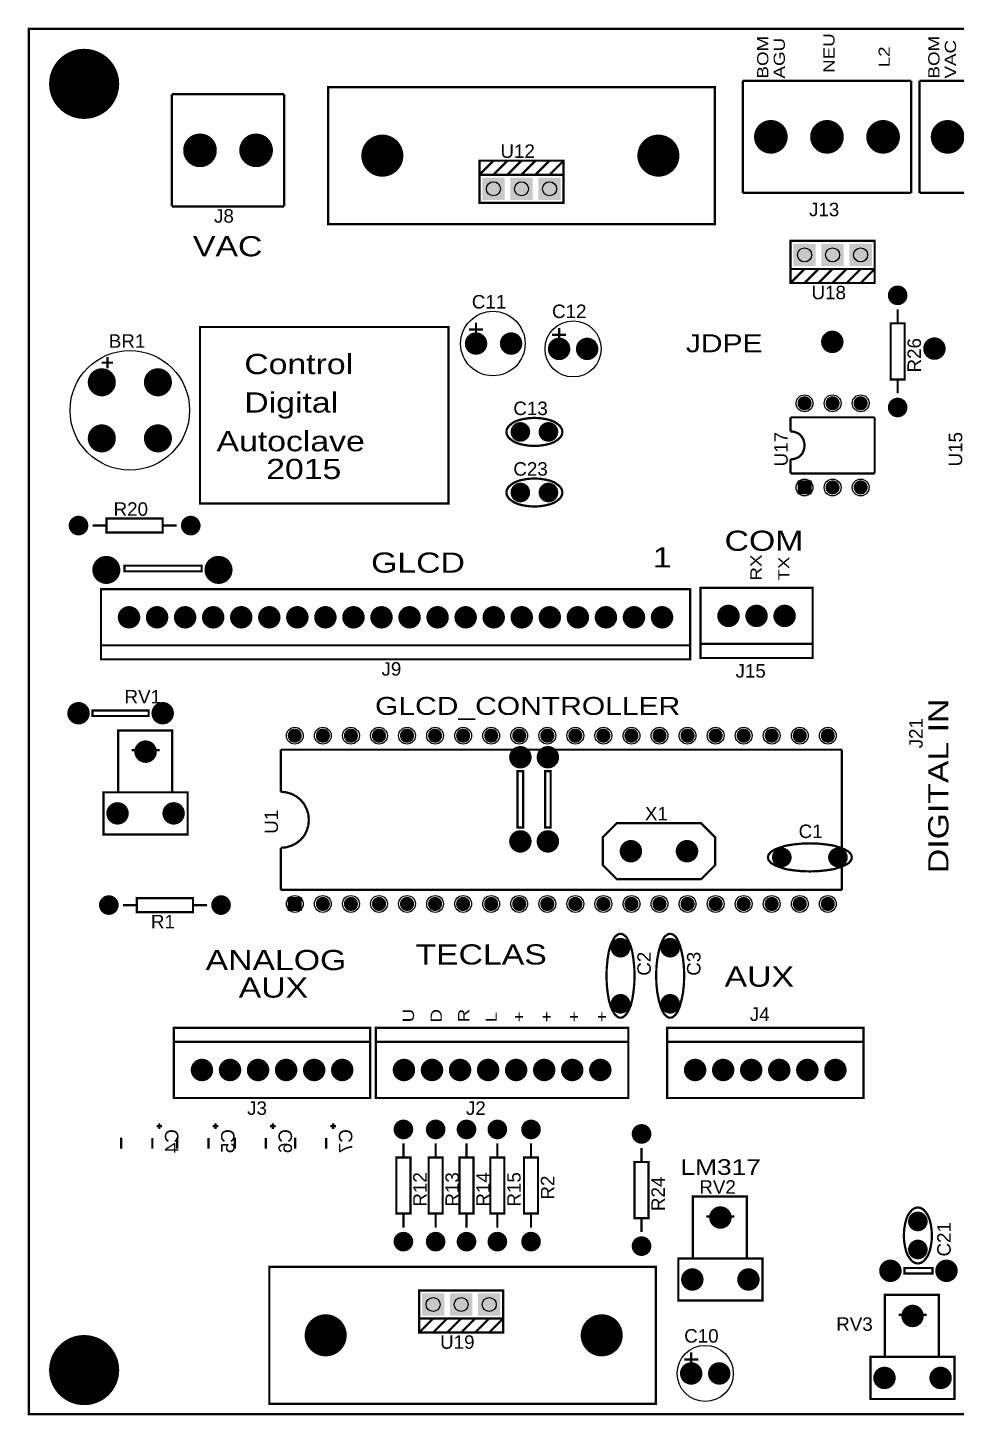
# Model space of a CAD drawing. Extents: x -3.65 to 3.65, y -2.46 to 2.49.
# Drawn here: x -3.655 to -0.345, y -2.462 to 2.485 of the extents above; entities that cross this region are included whole.
import ezdxf

# ---------------------------------------------------------------- set-up
doc = ezdxf.new("R2010")
doc.units = 0
doc.header["$MEASUREMENT"] = 0
doc.layers.add('12632256', color=7, linetype='Continuous')

# ---------------------------------------------------------------- blocks, each defined once
blk = doc.blocks.new('EPAD')
at = {"const_width": 0.5}
blk.add_lwpolyline([(-0.25, 0, 1), (0.25, 0, 1)], format="xyb", close=True, dxfattribs=at)
blk = doc.blocks.new('RPAD')
blk.add_trace([(-0.5, -0.5), (-0.5, 0.5), (0.5, -0.5), (0.5, 0.5)])

msp = doc.modelspace()

# ---------------------------------------------------------------- linework, layer by layer
at = {"const_width": 0.008}
for points in [[(-3.651, -2.458), (3.651, -2.458), (3.651, 2.481), (-3.651, 2.481), (-3.651, -2.458)], [(-2.584, 1.785), (-1.206, 1.785), (-1.206, 2.273), (-2.584, 2.273), (-2.584, 1.785)], [(-1.106, 2.296), (-1.106, 1.896)], [(-0.506, 2.296), (-1.106, 2.296)], [(-0.506, 2.296), (-0.506, 1.896)], [(-0.476, 2.296), (-0.476, 1.896)], [(0.123, 2.296), (-0.476, 2.296)], [(-3.141, 1.848), (-3.141, 2.248)], [(-2.741, 2.248), (-3.141, 2.248)], [(-2.741, 1.848), (-2.741, 2.248)], [(-2.045, 1.961), (-2.045, 2.011), (-1.745, 2.011), (-1.745, 1.961)], [(-2.045, 1.961), (-1.995, 2.011)], [(-1.995, 1.961), (-1.945, 2.011)], [(-1.945, 1.961), (-1.895, 2.011)], [(-1.895, 1.961), (-1.845, 2.011)], [(-1.845, 1.961), (-1.795, 2.011)], [(-1.795, 1.961), (-1.745, 2.011)], [(-2.045, 1.861), (-1.745, 1.861), (-1.745, 1.961), (-2.045, 1.961), (-2.045, 1.861)], [(-1.106, 1.896), (-0.506, 1.896)], [(-0.476, 1.896), (0.123, 1.896)], [(-2.741, 1.848), (-3.141, 1.848)], [(-0.936, 1.625), (-0.636, 1.625), (-0.636, 1.725), (-0.936, 1.725), (-0.936, 1.625)], [(-0.636, 1.625), (-0.636, 1.575), (-0.936, 1.575), (-0.936, 1.625)], [(-0.886, 1.625), (-0.936, 1.575)], [(-0.836, 1.625), (-0.886, 1.575)], [(-0.786, 1.625), (-0.836, 1.575)], [(-0.736, 1.625), (-0.786, 1.575)], [(-0.686, 1.625), (-0.736, 1.575)], [(-0.636, 1.625), (-0.686, 1.575)], [(-0.554, 1.481), (-0.554, 1.431)], [(-2.057, 1.434), (-2.057, 1.384)], [(-0.579, 1.231), (-0.529, 1.231), (-0.529, 1.431), (-0.579, 1.431), (-0.579, 1.231)], [(-3.041, 0.789), (-2.155, 0.789), (-2.155, 1.418), (-3.041, 1.418), (-3.041, 0.789)], [(-2.082, 1.409), (-2.032, 1.409)], [(-1.786, 1.39), (-1.736, 1.39)], [(-1.761, 1.415), (-1.761, 1.365)], [(-3.391, 1.291), (-3.351, 1.291)], [(-3.371, 1.311), (-3.371, 1.271)], [(-0.554, 1.231), (-0.554, 1.181)], [(-1.949, 1.044), (-1.947, 1.054), (-1.941, 1.064), (-1.932, 1.072), (-1.92, 1.08), (-1.905, 1.086), (-1.888, 1.09), (-1.869, 1.093), (-1.849, 1.094)], [(-1.749, 1.044), (-1.751, 1.054), (-1.757, 1.064), (-1.766, 1.072), (-1.778, 1.08), (-1.793, 1.086), (-1.81, 1.09), (-1.829, 1.093), (-1.849, 1.094)], [(-0.936, 1.046), (-0.936, 1.096)], [(-0.936, 1.096), (-0.636, 1.096)], [(-0.636, 0.896), (-0.636, 1.096)], [(-1.949, 1.044), (-1.947, 1.034), (-1.941, 1.024), (-1.932, 1.016), (-1.92, 1.008), (-1.905, 1.002), (-1.888, 0.998), (-1.869, 0.995), (-1.849, 0.994)], [(-1.749, 1.044), (-1.751, 1.034), (-1.757, 1.024), (-1.766, 1.016), (-1.778, 1.008), (-1.793, 1.002), (-1.81, 0.998), (-1.829, 0.995), (-1.849, 0.994)], [(-0.886, 0.996), (-0.887, 1.006), (-0.89, 1.016), (-0.894, 1.024), (-0.9, 1.032), (-0.907, 1.038), (-0.916, 1.042), (-0.926, 1.045), (-0.936, 1.046)], [(-0.886, 0.996), (-0.887, 0.986), (-0.89, 0.976), (-0.894, 0.967), (-0.9, 0.96), (-0.907, 0.954), (-0.916, 0.95), (-0.926, 0.947), (-0.936, 0.946)], [(-0.936, 0.896), (-0.936, 0.946)], [(-0.936, 0.896), (-0.636, 0.896)], [(-1.949, 0.828), (-1.947, 0.838), (-1.941, 0.848), (-1.932, 0.856), (-1.92, 0.864), (-1.905, 0.87), (-1.888, 0.874), (-1.869, 0.877), (-1.849, 0.878)], [(-1.749, 0.828), (-1.751, 0.838), (-1.757, 0.848), (-1.766, 0.856), (-1.778, 0.864), (-1.793, 0.87), (-1.81, 0.874), (-1.829, 0.877), (-1.849, 0.878)], [(-1.949, 0.828), (-1.947, 0.818), (-1.941, 0.808), (-1.932, 0.8), (-1.92, 0.792), (-1.905, 0.786), (-1.888, 0.782), (-1.869, 0.779), (-1.849, 0.778)], [(-1.749, 0.828), (-1.751, 0.818), (-1.757, 0.808), (-1.766, 0.8), (-1.778, 0.792), (-1.793, 0.786), (-1.81, 0.782), (-1.829, 0.779), (-1.849, 0.778)], [(-3.424, 0.71), (-3.374, 0.71)], [(-3.374, 0.685), (-3.174, 0.685), (-3.174, 0.735), (-3.374, 0.735), (-3.374, 0.685)], [(-3.174, 0.71), (-3.124, 0.71)], [(-3.31, 0.547), (-3.035, 0.547), (-3.035, 0.567), (-3.31, 0.567), (-3.31, 0.547)], [(-3.394, 0.233), (-1.294, 0.233), (-1.294, 0.483), (-3.394, 0.483), (-3.394, 0.233)], [(-1.257, 0.238), (-0.857, 0.238), (-0.857, 0.488), (-1.257, 0.488), (-1.257, 0.238)], [(-1.294, 0.283), (-3.394, 0.283)], [(-0.857, 0.288), (-1.257, 0.288)], [(-3.424, 0.031), (-3.224, 0.031), (-3.224, 0.051), (-3.424, 0.051), (-3.424, 0.031)], [(-3.333, -0.241), (-3.14, -0.241), (-3.14, -0.021), (-3.333, -0.021), (-3.333, -0.241)], [(-3.285, -0.091), (-3.185, -0.091)], [(-2.753, -0.239), (-2.753, -0.089)], [(-2.753, -0.089), (-0.753, -0.089)], [(-0.753, -0.089), (-0.753, -0.589)], [(-1.909, -0.366), (-1.889, -0.366), (-1.889, -0.166), (-1.909, -0.166), (-1.909, -0.366)], [(-1.811, -0.366), (-1.791, -0.366), (-1.791, -0.166), (-1.811, -0.166), (-1.811, -0.366)], [(-3.385, -0.391), (-3.085, -0.391), (-3.085, -0.241), (-3.385, -0.241), (-3.385, -0.391)], [(-2.653, -0.339), (-2.655, -0.319), (-2.661, -0.3), (-2.67, -0.283), (-2.682, -0.268), (-2.697, -0.256), (-2.714, -0.247), (-2.733, -0.241), (-2.753, -0.239)], [(-2.653, -0.339), (-2.655, -0.36), (-2.661, -0.379), (-2.67, -0.396), (-2.682, -0.41), (-2.697, -0.422), (-2.714, -0.431), (-2.733, -0.437), (-2.753, -0.439)], [(-1.555, -0.351), (-1.255, -0.351), (-1.205, -0.401), (-1.205, -0.501), (-1.255, -0.551), (-1.555, -0.551), (-1.605, -0.501), (-1.605, -0.401), (-1.555, -0.351)], [(-2.753, -0.589), (-2.753, -0.439)], [(-1.017, -0.473), (-1.014, -0.463), (-1.005, -0.453), (-0.992, -0.445), (-0.974, -0.438), (-0.952, -0.431), (-0.926, -0.427), (-0.898, -0.424), (-0.867, -0.423)], [(-0.717, -0.473), (-0.72, -0.463), (-0.728, -0.453), (-0.742, -0.445), (-0.76, -0.438), (-0.782, -0.431), (-0.808, -0.427), (-0.836, -0.424), (-0.867, -0.423)], [(-1.017, -0.473), (-1.014, -0.483), (-1.005, -0.493), (-0.992, -0.501), (-0.974, -0.508), (-0.952, -0.515), (-0.926, -0.519), (-0.898, -0.522), (-0.867, -0.523)], [(-0.717, -0.473), (-0.72, -0.483), (-0.728, -0.493), (-0.742, -0.501), (-0.76, -0.508), (-0.782, -0.515), (-0.808, -0.519), (-0.836, -0.522), (-0.867, -0.523)], [(-2.753, -0.589), (-0.753, -0.589)], [(-3.266, -0.643), (-3.316, -0.643)], [(-3.266, -0.668), (-3.066, -0.668), (-3.066, -0.618), (-3.266, -0.618), (-3.266, -0.668)], [(-3.016, -0.643), (-3.066, -0.643)], [(-1.542, -0.745), (-1.552, -0.748), (-1.562, -0.756), (-1.57, -0.77), (-1.578, -0.788), (-1.584, -0.81), (-1.588, -0.836), (-1.591, -0.864), (-1.592, -0.895)], [(-1.542, -0.745), (-1.532, -0.748), (-1.522, -0.756), (-1.514, -0.77), (-1.506, -0.788), (-1.5, -0.81), (-1.496, -0.836), (-1.493, -0.864), (-1.492, -0.895)], [(-1.365, -0.745), (-1.375, -0.748), (-1.385, -0.756), (-1.393, -0.77), (-1.4, -0.788), (-1.406, -0.81), (-1.411, -0.836), (-1.414, -0.864), (-1.415, -0.895)], [(-1.365, -0.745), (-1.355, -0.748), (-1.345, -0.756), (-1.337, -0.77), (-1.33, -0.788), (-1.324, -0.81), (-1.319, -0.836), (-1.316, -0.864), (-1.315, -0.895)], [(-1.542, -1.045), (-1.547, -1.044), (-1.552, -1.042), (-1.562, -1.033), (-1.57, -1.02), (-1.578, -1.002), (-1.584, -0.979), (-1.588, -0.954), (-1.591, -0.926), (-1.592, -0.895)], [(-1.542, -1.045), (-1.537, -1.044), (-1.532, -1.042), (-1.522, -1.033), (-1.514, -1.02), (-1.506, -1.002), (-1.5, -0.979), (-1.496, -0.954), (-1.493, -0.926), (-1.492, -0.895)], [(-1.365, -1.045), (-1.37, -1.044), (-1.375, -1.042), (-1.385, -1.033), (-1.393, -1.02), (-1.4, -1.002), (-1.406, -0.979), (-1.411, -0.954), (-1.414, -0.926), (-1.415, -0.895)], [(-1.365, -1.045), (-1.36, -1.044), (-1.355, -1.042), (-1.345, -1.033), (-1.337, -1.02), (-1.33, -1.002), (-1.324, -0.979), (-1.319, -0.954), (-1.316, -0.926), (-1.315, -0.895)], [(-3.134, -1.331), (-2.434, -1.331), (-2.434, -1.081), (-3.134, -1.081), (-3.134, -1.331)], [(-2.414, -1.331), (-1.514, -1.331), (-1.514, -1.081), (-2.414, -1.081), (-2.414, -1.331)], [(-1.376, -1.331), (-0.676, -1.331), (-0.676, -1.081), (-1.376, -1.081), (-1.376, -1.331)], [(-3.134, -1.131), (-2.434, -1.131)], [(-2.414, -1.131), (-1.514, -1.131)], [(-1.376, -1.131), (-0.676, -1.131)], [(-3.196, -1.431), (-3.176, -1.431)], [(-3.186, -1.441), (-3.186, -1.421)], [(-2.996, -1.431), (-2.976, -1.431)], [(-2.986, -1.441), (-2.986, -1.421)], [(-2.791, -1.431), (-2.771, -1.431)], [(-2.781, -1.441), (-2.781, -1.421)], [(-2.576, -1.431), (-2.556, -1.431)], [(-2.566, -1.441), (-2.566, -1.421)], [(-3.322, -1.511), (-3.322, -1.472)], [(-3.211, -1.511), (-3.211, -1.473)], [(-3.122, -1.511), (-3.122, -1.472)], [(-3.011, -1.511), (-3.011, -1.473)], [(-2.917, -1.511), (-2.917, -1.472)], [(-2.806, -1.511), (-2.806, -1.473)], [(-2.702, -1.511), (-2.702, -1.472)], [(-2.591, -1.511), (-2.591, -1.473)], [(-2.316, -1.493), (-2.316, -1.543)], [(-2.201, -1.493), (-2.201, -1.543)], [(-2.091, -1.493), (-2.091, -1.543)], [(-1.981, -1.493), (-1.981, -1.543)], [(-1.861, -1.493), (-1.861, -1.543)], [(-1.467, -1.509), (-1.467, -1.559)], [(-2.341, -1.743), (-2.291, -1.743), (-2.291, -1.543), (-2.341, -1.543), (-2.341, -1.743)], [(-2.226, -1.743), (-2.176, -1.743), (-2.176, -1.543), (-2.226, -1.543), (-2.226, -1.743)], [(-2.116, -1.743), (-2.066, -1.743), (-2.066, -1.543), (-2.116, -1.543), (-2.116, -1.743)], [(-2.006, -1.743), (-1.956, -1.743), (-1.956, -1.543), (-2.006, -1.543), (-2.006, -1.743)], [(-1.886, -1.743), (-1.836, -1.743), (-1.836, -1.543), (-1.886, -1.543), (-1.886, -1.743)], [(-1.492, -1.759), (-1.442, -1.759), (-1.442, -1.559), (-1.492, -1.559), (-1.492, -1.759)], [(-1.284, -1.903), (-1.092, -1.903), (-1.092, -1.682), (-1.284, -1.682), (-1.284, -1.903)], [(-0.482, -1.721), (-0.492, -1.723), (-0.502, -1.729), (-0.51, -1.738), (-0.518, -1.75), (-0.524, -1.765), (-0.528, -1.782), (-0.531, -1.801), (-0.532, -1.821)], [(-0.482, -1.721), (-0.472, -1.723), (-0.462, -1.729), (-0.454, -1.738), (-0.446, -1.75), (-0.44, -1.765), (-0.436, -1.782), (-0.433, -1.801), (-0.432, -1.821)], [(-2.316, -1.743), (-2.316, -1.793)], [(-2.201, -1.743), (-2.201, -1.793)], [(-2.091, -1.743), (-2.091, -1.793)], [(-1.981, -1.743), (-1.981, -1.793)], [(-1.861, -1.743), (-1.861, -1.793)], [(-1.467, -1.759), (-1.467, -1.809)], [(-1.236, -1.753), (-1.136, -1.753)], [(-0.482, -1.921), (-0.492, -1.919), (-0.502, -1.913), (-0.51, -1.904), (-0.518, -1.892), (-0.524, -1.877), (-0.528, -1.86), (-0.531, -1.841), (-0.532, -1.821)], [(-0.482, -1.921), (-0.472, -1.919), (-0.462, -1.913), (-0.454, -1.904), (-0.446, -1.892), (-0.44, -1.877), (-0.436, -1.86), (-0.433, -1.841), (-0.432, -1.821)], [(-2.794, -2.421), (-1.416, -2.421), (-1.416, -1.933), (-2.794, -1.933), (-2.794, -2.421)], [(-1.336, -2.053), (-1.036, -2.053), (-1.036, -1.903), (-1.336, -1.903), (-1.336, -2.053)], [(-0.53, -1.957), (-0.43, -1.957), (-0.43, -1.937), (-0.53, -1.937), (-0.53, -1.957)], [(-2.26, -2.117), (-1.96, -2.117), (-1.96, -2.017), (-2.26, -2.017), (-2.26, -2.117)], [(-0.6, -2.254), (-0.407, -2.254), (-0.407, -2.033), (-0.6, -2.033), (-0.6, -2.254)], [(-1.96, -2.117), (-1.96, -2.167), (-2.26, -2.167), (-2.26, -2.117)], [(-2.21, -2.117), (-2.26, -2.167)], [(-2.16, -2.117), (-2.21, -2.167)], [(-2.11, -2.117), (-2.16, -2.167)], [(-2.06, -2.117), (-2.11, -2.167)], [(-2.01, -2.117), (-2.06, -2.167)], [(-1.96, -2.117), (-2.01, -2.167)], [(-0.551, -2.104), (-0.451, -2.104)], [(-1.315, -2.263), (-1.265, -2.263)], [(-1.29, -2.238), (-1.29, -2.288)], [(-0.651, -2.404), (-0.351, -2.404), (-0.351, -2.254), (-0.651, -2.254), (-0.651, -2.404)]]:
    msp.add_lwpolyline(points, dxfattribs=at)
for centre, radius in [((-3.454, 2.285), 0.03), ((-3.041, 2.048), 0.03), ((-2.841, 2.048), 0.03), ((-1.006, 2.096), 0.03), ((-0.806, 2.096), 0.03), ((-0.606, 2.096), 0.03), ((-0.376, 2.096), 0.03), ((-2.391, 2.029), 0.03), ((-1.407, 2.029), 0.03), ((-1.995, 1.911), 0.025), ((-1.895, 1.911), 0.025), ((-1.795, 1.911), 0.025), ((-0.886, 1.675), 0.025), ((-0.786, 1.675), 0.025), ((-0.686, 1.675), 0.025), ((-0.554, 1.531), 0.025), ((-0.787, 1.365), 0.025), ((-2.057, 1.359), 0.025), ((-1.932, 1.359), 0.025), ((-1.761, 1.34), 0.025), ((-1.661, 1.34), 0.025), ((-0.423, 1.341), 0.025), ((-3.391, 1.221), 0.025), ((-3.191, 1.221), 0.025), ((-0.886, 1.146), 0.03), ((-0.786, 1.146), 0.03), ((-0.686, 1.146), 0.03), ((-0.554, 1.131), 0.025), ((-3.391, 1.021), 0.025), ((-3.191, 1.021), 0.025), ((-1.899, 1.044), 0.025), ((-1.799, 1.044), 0.025), ((-1.899, 0.828), 0.025), ((-1.799, 0.828), 0.025), ((-0.886, 0.846), 0.03), ((-0.786, 0.846), 0.03), ((-0.686, 0.846), 0.03), ((-3.474, 0.71), 0.025), ((-3.074, 0.71), 0.025), ((-3.375, 0.552), 0.025), ((-2.975, 0.552), 0.025), ((-1.157, 0.388), 0.01), ((-1.057, 0.388), 0.01), ((-0.957, 0.388), 0.01), ((-3.294, 0.383), 0.01), ((-3.194, 0.383), 0.01), ((-3.094, 0.383), 0.01), ((-2.994, 0.383), 0.01), ((-2.894, 0.383), 0.01), ((-2.794, 0.383), 0.01), ((-2.694, 0.383), 0.01), ((-2.594, 0.383), 0.01), ((-2.494, 0.383), 0.01), ((-2.394, 0.383), 0.01), ((-2.294, 0.383), 0.01), ((-2.194, 0.383), 0.01), ((-2.094, 0.383), 0.01), ((-1.994, 0.383), 0.01), ((-1.894, 0.383), 0.01), ((-1.794, 0.383), 0.01), ((-1.694, 0.383), 0.01), ((-1.594, 0.383), 0.01), ((-1.494, 0.383), 0.01), ((-1.394, 0.383), 0.01), ((-3.474, 0.041), 0.025), ((-3.174, 0.041), 0.025), ((-2.703, -0.039), 0.03), ((-2.603, -0.039), 0.03), ((-2.503, -0.039), 0.03), ((-2.403, -0.039), 0.03), ((-2.303, -0.039), 0.03), ((-2.203, -0.039), 0.03), ((-2.103, -0.039), 0.03), ((-2.003, -0.039), 0.03), ((-1.903, -0.039), 0.03), ((-1.803, -0.039), 0.03), ((-1.703, -0.039), 0.03), ((-1.603, -0.039), 0.03), ((-1.503, -0.039), 0.03), ((-1.403, -0.039), 0.03), ((-1.303, -0.039), 0.03), ((-1.203, -0.039), 0.03), ((-1.103, -0.039), 0.03), ((-1.003, -0.039), 0.03), ((-0.903, -0.039), 0.03), ((-0.803, -0.039), 0.03), ((-3.235, -0.096), 0.025), ((-1.899, -0.116), 0.025), ((-1.801, -0.116), 0.025), ((-3.335, -0.316), 0.025), ((-3.135, -0.316), 0.025), ((-1.899, -0.416), 0.025), ((-1.801, -0.416), 0.025), ((-1.505, -0.451), 0.025), ((-1.305, -0.451), 0.025), ((-0.967, -0.473), 0.025), ((-0.767, -0.473), 0.025), ((-3.366, -0.643), 0.025), ((-2.966, -0.643), 0.025), ((-2.703, -0.639), 0.03), ((-2.603, -0.639), 0.03), ((-2.503, -0.639), 0.03), ((-2.403, -0.639), 0.03), ((-2.303, -0.639), 0.03), ((-2.203, -0.639), 0.03), ((-2.103, -0.639), 0.03), ((-2.003, -0.639), 0.03), ((-1.903, -0.639), 0.03), ((-1.803, -0.639), 0.03), ((-1.703, -0.639), 0.03), ((-1.603, -0.639), 0.03), ((-1.503, -0.639), 0.03), ((-1.403, -0.639), 0.03), ((-1.303, -0.639), 0.03), ((-1.203, -0.639), 0.03), ((-1.103, -0.639), 0.03), ((-1.003, -0.639), 0.03), ((-0.903, -0.639), 0.03), ((-0.803, -0.639), 0.03), ((-1.542, -0.795), 0.025), ((-1.365, -0.795), 0.025), ((-1.542, -0.995), 0.025), ((-1.365, -0.995), 0.025), ((-3.034, -1.231), 0.01), ((-2.934, -1.231), 0.01), ((-2.834, -1.231), 0.01), ((-2.734, -1.231), 0.01), ((-2.634, -1.231), 0.01), ((-2.534, -1.231), 0.01), ((-2.314, -1.231), 0.01), ((-2.214, -1.231), 0.01), ((-2.114, -1.231), 0.01), ((-2.014, -1.231), 0.01), ((-1.914, -1.231), 0.01), ((-1.814, -1.231), 0.01), ((-1.714, -1.231), 0.01), ((-1.614, -1.231), 0.01), ((-1.276, -1.231), 0.01), ((-1.176, -1.231), 0.01), ((-1.076, -1.231), 0.01), ((-0.976, -1.231), 0.01), ((-0.876, -1.231), 0.01), ((-0.776, -1.231), 0.01), ((-2.316, -1.443), 0.025), ((-2.201, -1.443), 0.025), ((-2.091, -1.443), 0.025), ((-1.981, -1.443), 0.025), ((-1.861, -1.443), 0.025), ((-1.467, -1.459), 0.025), ((-1.186, -1.757), 0.025), ((-0.482, -1.771), 0.025), ((-2.316, -1.843), 0.025), ((-2.201, -1.843), 0.025), ((-2.091, -1.843), 0.025), ((-1.981, -1.843), 0.025), ((-1.861, -1.843), 0.025), ((-1.467, -1.859), 0.025), ((-0.482, -1.871), 0.025), ((-0.58, -1.947), 0.025), ((-0.38, -1.947), 0.025), ((-1.286, -1.978), 0.025), ((-1.086, -1.978), 0.025), ((-2.21, -2.067), 0.025), ((-2.11, -2.067), 0.025), ((-2.01, -2.067), 0.025), ((-0.501, -2.108), 0.025), ((-2.593, -2.177), 0.03), ((-1.609, -2.177), 0.03), ((-3.454, -2.301), 0.03), ((-1.29, -2.313), 0.025), ((-1.19, -2.313), 0.025), ((-0.601, -2.329), 0.025), ((-0.401, -2.329), 0.025)]:
    msp.add_circle(centre, radius)
at = {"layer": '12632256'}
for centre, radius in [((-1.997, 1.359), 0.115), ((-1.711, 1.34), 0.1), ((-3.291, 1.121), 0.213), ((-1.24, -2.313), 0.1)]:
    msp.add_circle(centre, radius, dxfattribs=at)

# ---------------------------------------------------------------- block references
for name, p, xscale, yscale in [('EPAD', (-3.454, 2.285), 0.25, 0.25), ('EPAD', (-1.006, 2.096), 0.12, 0.12), ('EPAD', (-0.806, 2.096), 0.12, 0.12), ('EPAD', (-0.606, 2.096), 0.12, 0.12), ('EPAD', (-0.376, 2.096), 0.12, 0.12), ('EPAD', (-3.041, 2.048), 0.12, 0.12), ('EPAD', (-2.841, 2.048), 0.12, 0.12), ('EPAD', (-2.391, 2.029), 0.15, 0.15), ('EPAD', (-1.407, 2.029), 0.15, 0.15), ('RPAD', (-1.995, 1.911), 0.08, 0.08), ('RPAD', (-1.895, 1.911), 0.08, 0.08), ('RPAD', (-1.795, 1.911), 0.08, 0.08), ('EPAD', (-0.554, 1.531), 0.07, 0.07), ('EPAD', (-2.057, 1.359), 0.08, 0.08), ('EPAD', (-1.932, 1.359), 0.08, 0.08), ('EPAD', (-0.787, 1.365), 0.08, 0.08), ('EPAD', (-1.761, 1.34), 0.08, 0.08), ('EPAD', (-1.661, 1.34), 0.08, 0.08), ('EPAD', (-0.423, 1.341), 0.08, 0.08), ('EPAD', (-3.391, 1.221), 0.1, 0.1), ('EPAD', (-3.191, 1.221), 0.1, 0.1), ('EPAD', (-0.886, 1.146), 0.05, 0.05), ('EPAD', (-0.786, 1.146), 0.05, 0.05), ('EPAD', (-0.686, 1.146), 0.05, 0.05), ('EPAD', (-0.554, 1.131), 0.07, 0.07), ('EPAD', (-3.391, 1.021), 0.1, 0.1), ('EPAD', (-3.191, 1.021), 0.1, 0.1), ('EPAD', (-1.899, 1.044), 0.07, 0.07), ('EPAD', (-1.799, 1.044), 0.07, 0.07), ('EPAD', (-1.899, 0.828), 0.07, 0.07), ('EPAD', (-1.799, 0.828), 0.07, 0.07), ('RPAD', (-0.886, 0.846), 0.05, 0.05), ('EPAD', (-0.786, 0.846), 0.05, 0.05), ('EPAD', (-0.686, 0.846), 0.05, 0.05), ('EPAD', (-3.474, 0.71), 0.07, 0.07), ('EPAD', (-3.074, 0.71), 0.07, 0.07), ('EPAD', (-3.375, 0.552), 0.1, 0.1), ('EPAD', (-2.975, 0.552), 0.1, 0.1), ('EPAD', (-3.294, 0.383), 0.08, 0.08), ('EPAD', (-3.194, 0.383), 0.08, 0.08), ('EPAD', (-3.094, 0.383), 0.08, 0.08), ('EPAD', (-2.994, 0.383), 0.08, 0.08), ('EPAD', (-2.894, 0.383), 0.08, 0.08), ('EPAD', (-2.794, 0.383), 0.08, 0.08), ('EPAD', (-2.694, 0.383), 0.08, 0.08), ('EPAD', (-2.594, 0.383), 0.08, 0.08), ('EPAD', (-2.494, 0.383), 0.08, 0.08), ('EPAD', (-2.394, 0.383), 0.08, 0.08), ('EPAD', (-2.294, 0.383), 0.08, 0.08), ('EPAD', (-2.194, 0.383), 0.08, 0.08), ('EPAD', (-2.094, 0.383), 0.08, 0.08), ('EPAD', (-1.994, 0.383), 0.08, 0.08), ('EPAD', (-1.894, 0.383), 0.08, 0.08), ('EPAD', (-1.794, 0.383), 0.08, 0.08), ('EPAD', (-1.694, 0.383), 0.08, 0.08), ('EPAD', (-1.594, 0.383), 0.08, 0.08), ('EPAD', (-1.494, 0.383), 0.08, 0.08), ('EPAD', (-1.394, 0.383), 0.08, 0.08), ('EPAD', (-1.157, 0.388), 0.08, 0.08), ('EPAD', (-1.057, 0.388), 0.08, 0.08), ('EPAD', (-0.957, 0.388), 0.08, 0.08), ('EPAD', (-3.474, 0.041), 0.08, 0.08), ('EPAD', (-3.174, 0.041), 0.08, 0.08), ('EPAD', (-2.703, -0.039), 0.05, 0.05), ('EPAD', (-2.603, -0.039), 0.05, 0.05), ('EPAD', (-2.503, -0.039), 0.05, 0.05), ('EPAD', (-2.403, -0.039), 0.05, 0.05), ('EPAD', (-2.303, -0.039), 0.05, 0.05), ('EPAD', (-2.203, -0.039), 0.05, 0.05), ('EPAD', (-2.103, -0.039), 0.05, 0.05), ('EPAD', (-2.003, -0.039), 0.05, 0.05), ('EPAD', (-1.903, -0.039), 0.05, 0.05), ('EPAD', (-1.803, -0.039), 0.05, 0.05), ('EPAD', (-1.703, -0.039), 0.05, 0.05), ('EPAD', (-1.603, -0.039), 0.05, 0.05), ('EPAD', (-1.503, -0.039), 0.05, 0.05), ('EPAD', (-1.403, -0.039), 0.05, 0.05), ('EPAD', (-1.303, -0.039), 0.05, 0.05), ('EPAD', (-1.203, -0.039), 0.05, 0.05), ('EPAD', (-1.103, -0.039), 0.05, 0.05), ('EPAD', (-1.003, -0.039), 0.05, 0.05), ('EPAD', (-0.903, -0.039), 0.05, 0.05), ('EPAD', (-0.803, -0.039), 0.05, 0.05), ('EPAD', (-3.235, -0.096), 0.08, 0.08), ('EPAD', (-1.899, -0.116), 0.08, 0.08), ('EPAD', (-1.801, -0.116), 0.08, 0.08), ('EPAD', (-3.335, -0.316), 0.08, 0.08), ('EPAD', (-3.135, -0.316), 0.08, 0.08), ('EPAD', (-1.899, -0.416), 0.08, 0.08), ('EPAD', (-1.801, -0.416), 0.08, 0.08), ('EPAD', (-1.505, -0.451), 0.08, 0.08), ('EPAD', (-1.305, -0.451), 0.08, 0.08), ('EPAD', (-0.967, -0.473), 0.07, 0.07), ('EPAD', (-0.767, -0.473), 0.07, 0.07), ('EPAD', (-3.366, -0.643), 0.07, 0.07), ('EPAD', (-2.966, -0.643), 0.07, 0.07), ('RPAD', (-2.703, -0.639), 0.05, 0.05), ('EPAD', (-2.603, -0.639), 0.05, 0.05), ('EPAD', (-2.503, -0.639), 0.05, 0.05), ('EPAD', (-2.403, -0.639), 0.05, 0.05), ('EPAD', (-2.303, -0.639), 0.05, 0.05), ('EPAD', (-2.203, -0.639), 0.05, 0.05), ('EPAD', (-2.103, -0.639), 0.05, 0.05), ('EPAD', (-2.003, -0.639), 0.05, 0.05), ('EPAD', (-1.903, -0.639), 0.05, 0.05), ('EPAD', (-1.803, -0.639), 0.05, 0.05), ('EPAD', (-1.703, -0.639), 0.05, 0.05), ('EPAD', (-1.603, -0.639), 0.05, 0.05), ('EPAD', (-1.503, -0.639), 0.05, 0.05), ('EPAD', (-1.403, -0.639), 0.05, 0.05), ('EPAD', (-1.303, -0.639), 0.05, 0.05), ('EPAD', (-1.203, -0.639), 0.05, 0.05), ('EPAD', (-1.103, -0.639), 0.05, 0.05), ('EPAD', (-1.003, -0.639), 0.05, 0.05), ('EPAD', (-0.903, -0.639), 0.05, 0.05), ('EPAD', (-0.803, -0.639), 0.05, 0.05), ('EPAD', (-1.542, -0.795), 0.07, 0.07), ('EPAD', (-1.365, -0.795), 0.07, 0.07), ('EPAD', (-1.542, -0.995), 0.07, 0.07), ('EPAD', (-1.365, -0.995), 0.07, 0.07), ('EPAD', (-3.034, -1.231), 0.08, 0.08), ('EPAD', (-2.934, -1.231), 0.08, 0.08), ('EPAD', (-2.834, -1.231), 0.08, 0.08), ('EPAD', (-2.734, -1.231), 0.08, 0.08), ('EPAD', (-2.634, -1.231), 0.08, 0.08), ('EPAD', (-2.534, -1.231), 0.08, 0.08), ('EPAD', (-2.314, -1.231), 0.08, 0.08), ('EPAD', (-2.214, -1.231), 0.08, 0.08), ('EPAD', (-2.114, -1.231), 0.08, 0.08), ('EPAD', (-2.014, -1.231), 0.08, 0.08), ('EPAD', (-1.914, -1.231), 0.08, 0.08), ('EPAD', (-1.814, -1.231), 0.08, 0.08), ('EPAD', (-1.714, -1.231), 0.08, 0.08), ('EPAD', (-1.614, -1.231), 0.08, 0.08), ('EPAD', (-1.276, -1.231), 0.08, 0.08), ('EPAD', (-1.176, -1.231), 0.08, 0.08), ('EPAD', (-1.076, -1.231), 0.08, 0.08), ('EPAD', (-0.976, -1.231), 0.08, 0.08), ('EPAD', (-0.876, -1.231), 0.08, 0.08), ('EPAD', (-0.776, -1.231), 0.08, 0.08), ('EPAD', (-2.316, -1.443), 0.07, 0.07), ('EPAD', (-2.201, -1.443), 0.07, 0.07), ('EPAD', (-2.091, -1.443), 0.07, 0.07), ('EPAD', (-1.981, -1.443), 0.07, 0.07), ('EPAD', (-1.861, -1.443), 0.07, 0.07), ('EPAD', (-1.467, -1.459), 0.07, 0.07), ('EPAD', (-1.186, -1.757), 0.08, 0.08), ('EPAD', (-0.482, -1.771), 0.07, 0.07), ('EPAD', (-2.316, -1.843), 0.07, 0.07), ('EPAD', (-2.201, -1.843), 0.07, 0.07), ('EPAD', (-2.091, -1.843), 0.07, 0.07), ('EPAD', (-1.981, -1.843), 0.07, 0.07), ('EPAD', (-1.861, -1.843), 0.07, 0.07), ('EPAD', (-1.467, -1.859), 0.07, 0.07), ('EPAD', (-0.482, -1.871), 0.07, 0.07), ('EPAD', (-0.58, -1.947), 0.08, 0.08), ('EPAD', (-0.38, -1.947), 0.08, 0.08), ('EPAD', (-1.286, -1.978), 0.08, 0.08), ('EPAD', (-1.086, -1.978), 0.08, 0.08), ('EPAD', (-0.501, -2.108), 0.08, 0.08), ('EPAD', (-2.593, -2.177), 0.15, 0.15), ('EPAD', (-1.609, -2.177), 0.15, 0.15), ('EPAD', (-3.454, -2.301), 0.25, 0.25), ('EPAD', (-1.29, -2.313), 0.08, 0.08), ('EPAD', (-1.19, -2.313), 0.08, 0.08), ('EPAD', (-0.601, -2.329), 0.08, 0.08), ('EPAD', (-0.401, -2.329), 0.08, 0.08)]:
    msp.add_blockref(name, p, dxfattribs=dict(xscale=xscale, yscale=yscale))
at = {"xscale": 0.08, "yscale": 0.08, "rotation": 180}
for p in [(-0.886, 1.675), (-0.786, 1.675), (-0.686, 1.675), (-2.21, -2.067), (-2.11, -2.067), (-2.01, -2.067)]:
    msp.add_blockref('RPAD', p, dxfattribs=at)

# ---------------------------------------------------------------- texts
at = {"layer": '12632256'}
for s, height, width, p in [('BOM', 0.04, 1.25, (-1.015, 2.304)), ('AGU', 0.04, 1.25, (-0.956, 2.304)), ('NEU', 0.04, 1.25, (-0.779, 2.324)), ('BOM', 0.04, 1.25, (-0.405, 2.304)), ('VAC', 0.04, 1.25, (-0.346, 2.304)), ('L2', 0.04, 1.25, (-0.582, 2.344)), ('R26', 0.048, 1.041667, (-0.471, 1.256)), ('U17', 0.048, 1.041667, (-0.946, 0.921)), ('U15', 0.048, 1.041667, (-0.324, 0.921)), ('RX', 0.04, 1.25, (-1.039, 0.514)), ('TX', 0.04, 1.25, (-0.94, 0.514)), ('DIGITAL IN', 0.072, 1.25, (-0.373, -0.529)), ('J21', 0.048, 1.041667, (-0.465, -0.084)), ('U1', 0.048, 1.041667, (-2.763, -0.389)), ('C2', 0.048, 1.041667, (-1.434, -0.895)), ('C3', 0.048, 1.041667, (-1.257, -0.895)), ('U', 0.04, 1.25, (-2.278, -1.061)), ('D', 0.04, 1.25, (-2.179, -1.062)), ('R', 0.04, 1.25, (-2.081, -1.061)), ('L', 0.04, 1.25, (-1.983, -1.061)), ('+', 0.04, 1.25, (-1.884, -1.061)), ('+', 0.04, 1.25, (-1.786, -1.061)), ('+', 0.04, 1.25, (-1.688, -1.061)), ('+', 0.04, 1.25, (-1.589, -1.061)), ('R12', 0.048, 1.041667, (-2.233, -1.718)), ('R13', 0.048, 1.041667, (-2.118, -1.718)), ('R14', 0.048, 1.041667, (-2.008, -1.718)), ('R15', 0.048, 1.041667, (-1.898, -1.718)), ('R2', 0.048, 1.041667, (-1.778, -1.693)), ('R24', 0.048, 1.041667, (-1.384, -1.734)), ('C21', 0.048, 1.041667, (-0.365, -1.896))]:
    msp.add_text(s, height=height, rotation=90, dxfattribs=dict(at, width=width)).set_placement(p)
for s, height, width, p in [('U12', 0.048, 1.041667, (-1.97, 2.021)), ('J8', 0.048, 1.041667, (-2.991, 1.79)), ('J13', 0.048, 1.041667, (-0.87, 1.813)), ('VAC', 0.072, 1.25, (-3.066, 1.67)), ('U18', 0.048, 1.041667, (-0.861, 1.517)), ('C11', 0.048, 1.041667, (-2.072, 1.484)), ('C12', 0.048, 1.041667, (-1.786, 1.45)), ('BR1', 0.048, 1.041667, (-3.366, 1.344)), ('JDPE', 0.064, 1.25, (-1.309, 1.328)), ('Control', 0.072, 1.25, (-2.883, 1.25)), ('Digital', 0.072, 1.25, (-2.883, 1.113)), ('C13', 0.048, 1.041667, (-1.924, 1.104)), ('Autoclave', 0.072, 1.25, (-2.982, 0.975)), ('2015', 0.072, 1.25, (-2.805, 0.876)), ('C23', 0.048, 1.041667, (-1.924, 0.888)), ('R20', 0.048, 1.041667, (-3.349, 0.745)), ('COM', 0.072, 1.25, (-1.171, 0.62)), ('GLCD', 0.072, 1.25, (-2.431, 0.542)), ('1', 0.072, 1.25, (-1.427, 0.561)), ('J9', 0.048, 1.041667, (-2.394, 0.175)), ('J15', 0.048, 1.041667, (-1.132, 0.168)), ('RV1', 0.048, 1.041667, (-3.31, 0.076)), ('GLCD_CONTROLLER', 0.064, 1.25, (-2.417, 0.035)), ('X1', 0.048, 1.041667, (-1.455, -0.341)), ('C1', 0.048, 1.041667, (-0.907, -0.404)), ('R1', 0.048, 1.041667, (-3.216, -0.726)), ('TECLAS', 0.072, 1.25, (-2.273, -0.855)), ('ANALOG', 0.072, 1.25, (-3.021, -0.875)), ('AUX', 0.072, 1.25, (-1.171, -0.934)), ('AUX', 0.072, 1.25, (-2.903, -0.973)), ('J4', 0.048, 1.041667, (-1.081, -1.056)), ('J3', 0.048, 1.041667, (-2.873, -1.391)), ('J2', 0.048, 1.041667, (-2.093, -1.391)), ('LM317', 0.056, 1.25, (-1.328, -1.605)), ('RV2', 0.048, 1.041667, (-1.261, -1.672)), ('RV3', 0.048, 1.041667, (-0.773, -2.161)), ('U19', 0.048, 1.041667, (-2.185, -2.225)), ('C10', 0.048, 1.041667, (-1.315, -2.203))]:
    msp.add_text(s, height=height, dxfattribs=dict(at, width=width)).set_placement(p)
at = {"layer": '12632256', "text_generation_flag": 2, "width": 1.041667}
for s, p in [('C4', (-3.118, -1.442)), ('C5', (-2.918, -1.442)), ('C6', (-2.713, -1.442)), ('C7', (-2.498, -1.442))]:
    msp.add_text(s, height=0.048, rotation=90, dxfattribs=at).set_placement(p)

doc.saveas('drawing.dxf')
